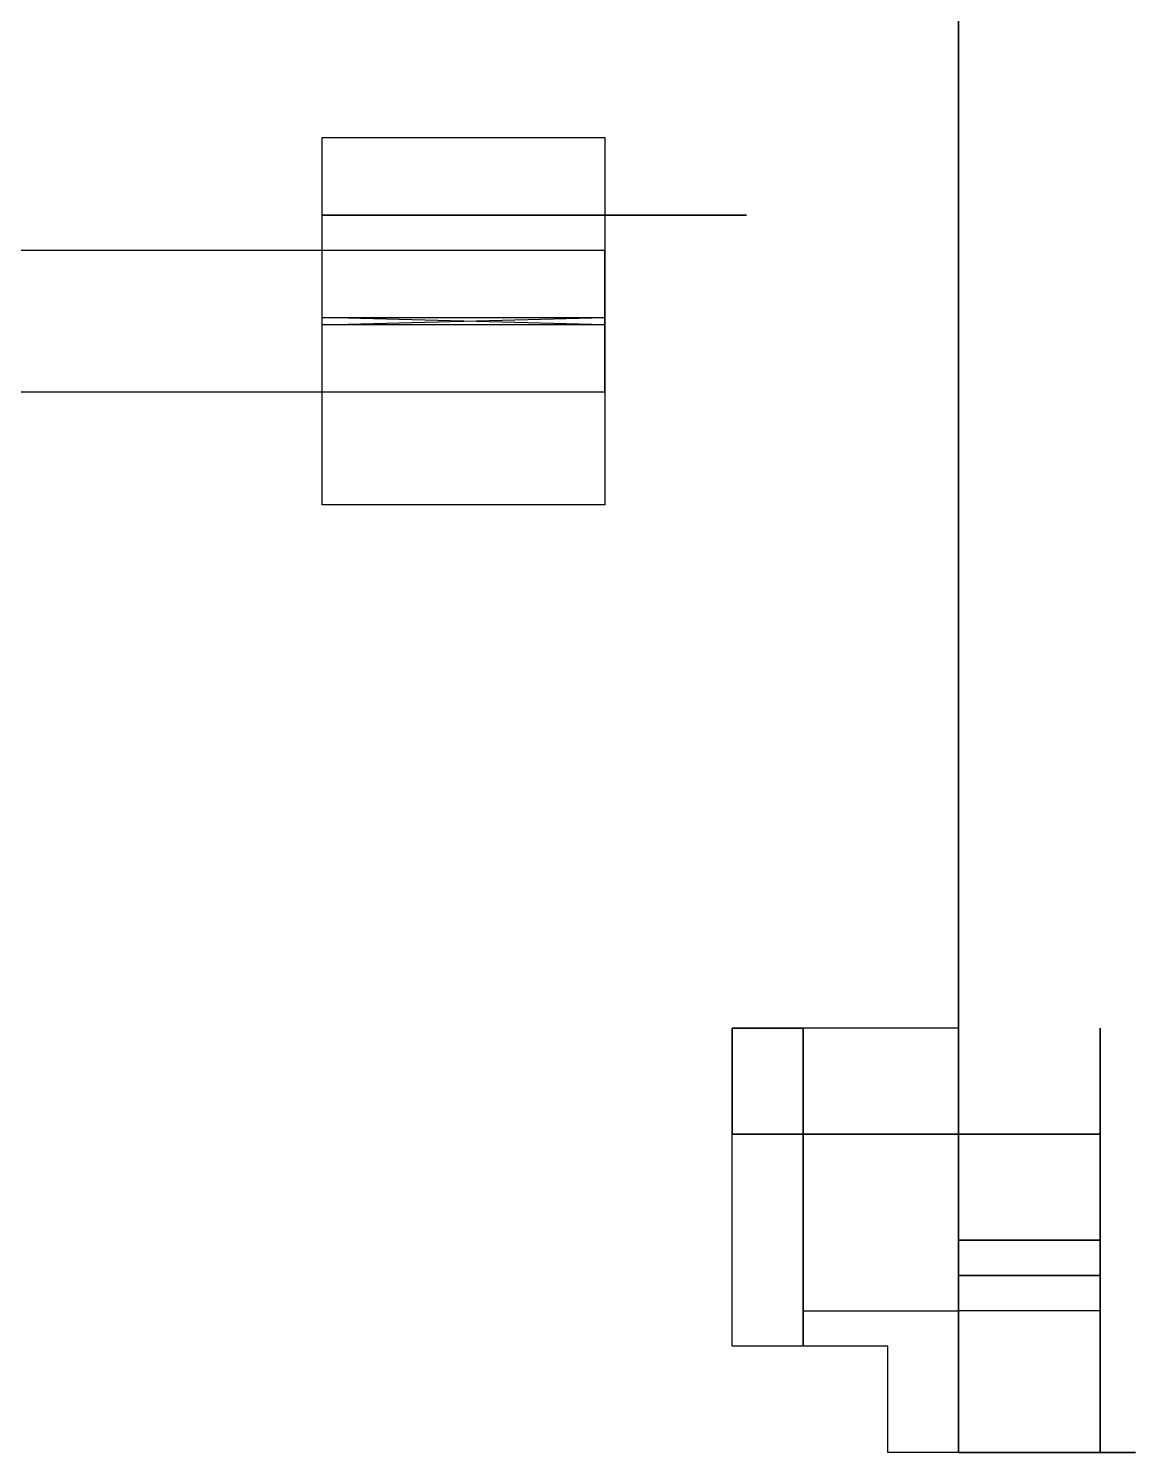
# Model space of a CAD drawing. Header units: centimetres. Extents: x -25.1 to 37.5, y -51.5 to 12.5.
# Drawn here: x 21.85 to 37.5, y -51.5 to -31.36 of the extents above; entities that cross this region are included whole.
import ezdxf

# ---------------------------------------------------------------- set-up
doc = ezdxf.new("R2010")
doc.units = ezdxf.units.CM
doc.header["$MEASUREMENT"] = 0
for name, color, linetype in [('robot assembler v21_Sketch16', 7, 'Continuous'), ('robot assembler v21_Sketch30', 7, 'Continuous'), ('robot assembler v21_Sketch31', 7, 'Continuous'), ('robot assembler v21_Sketch32', 7, 'Continuous'), ('robot assembler v21_Sketch33', 7, 'Continuous'), ('robot assembler v21_Sketch34', 7, 'Continuous'), ('robot assembler v21_Sketch35', 7, 'Continuous'), ('robot assembler v21_Sketch36', 7, 'Continuous'), ('robot assembler v21_Sketch37', 7, 'Continuous'), ('robot assembler v21_Sketch38', 7, 'Continuous'), ('robot assembler v21_Sketch39', 7, 'Continuous'), ('robot assembler v21_Sketch40', 7, 'Continuous'), ('robot assembler v21_Sketch44', 7, 'Continuous'), ('robot assembler v21_Sketch45', 7, 'Continuous'), ('robot assembler v21_Sketch46', 7, 'Continuous'), ('robot assembler v21_Sketch59', 7, 'Continuous'), ('robot assembler v21_Sketch61', 7, 'Continuous')]:
    doc.layers.add(name, color=color, linetype=linetype)

msp = doc.modelspace()

# ---------------------------------------------------------------- linework, layer by layer
at = {"layer": 'robot assembler v21_Sketch16'}
for p, q in [((30, -34.5, 46.9), (0, -34.5, 46.9)), ((30, -36.5, 46.9), (30, -34.5, 46.9)), ((0, -36.5, 46.9), (30, -36.5, 46.9))]:
    msp.add_line(p, q, dxfattribs=at)
at = {"layer": 'robot assembler v21_Sketch30'}
for p, q in [((32.8, -49.5, 48), (32.8, -45.5, 48)), ((32.8, -45.5, 43.8), (32.8, -49.5, 43.8)), ((32.8, -45.5, 43.8), (32.8, -45.5, 48)), ((32.8, -45.5, 48), (32.8, -45.5, 43.8)), ((32.8, -47, 43.8), (32.8, -45.5, 43.8)), ((32.8, -45.5, 48), (32.8, -47, 48)), ((32.8, -47, 48), (32.8, -47, 43.8)), ((32.8, -49.5, 43.8), (32.8, -49.5, 48))]:
    msp.add_line(p, q, dxfattribs=at)
at = {"layer": 'robot assembler v21_Sketch31'}
for p, q in [((35, -45.5, 48), (31.8, -45.5, 48)), ((32.8, -45.5, 48), (31.8, -45.5, 48)), ((31.8, -45.5, 48), (31.8, -47, 48)), ((31.8, -45.5, 48), (31.8, -47, 48)), ((32.8, -47, 48), (32.8, -45.5, 48)), ((35, -47, 48), (35, -45.5, 48)), ((31.8, -47, 48), (32.8, -47, 48)), ((31.8, -47, 48), (35, -47, 48))]:
    msp.add_line(p, q, dxfattribs=at)
at = {"layer": 'robot assembler v21_Sketch32'}
for p, q in [((35, -19.5, 48), (35, -49.5, 48)), ((35, -49.5, 50), (35, -19.5, 50)), ((35, -45.5, 50), (35, -45.5, 48.5)), ((35, -47, 50), (35, -45.5, 50)), ((35, -45.5, 48.5), (35, -47, 48.5)), ((35, -47, 48.5), (35, -47, 50)), ((35, -49.5, 48), (35, -49.5, 50))]:
    msp.add_line(p, q, dxfattribs=at)
at = {"layer": 'robot assembler v21_Sketch33'}
for p, q in [((34, -47, 48.5), (31.8, -47, 48.5)), ((31.8, -47, 45.3), (31.8, -47, 43.8)), ((31.8, -47, 43.8), (32.8, -47, 43.8)), ((31.8, -47, 43.8), (32.8, -47, 43.8)), ((32.8, -47, 45.3), (31.8, -47, 45.3)), ((31.8, -47, 48.5), (31.8, -47, 43.8)), ((32.8, -47, 43.8), (32.8, -47, 48)), ((32.8, -47, 48), (35, -47, 48)), ((32.8, -47, 43.8), (32.8, -47, 45.3)), ((35, -47, 50), (34, -47, 50)), ((34, -47, 50), (34, -47, 48.5)), ((35, -47, 48.5), (35, -47, 50)), ((35, -47, 48), (35, -47, 48.5))]:
    msp.add_line(p, q, dxfattribs=at)
at = {"layer": 'robot assembler v21_Sketch34'}
for p, q in [((32.8, -45.5, 43.8), (32.8, -45.5, 48)), ((32.8, -45.5, 48), (32.8, -47, 48)), ((32.8, -50, 43.8), (32.8, -45.5, 43.8)), ((32.8, -47, 45.3), (32.8, -50, 45.3)), ((32.8, -47, 48), (32.8, -47, 45.3)), ((32.8, -50, 45.3), (32.8, -49.5, 45.3)), ((32.8, -49.5, 43.8), (32.8, -50, 43.8)), ((32.8, -49.5, 45.3), (32.8, -49.5, 43.8)), ((32.8, -50, 45.3), (32.8, -50, 43.8)), ((32.8, -50, 43.8), (32.8, -50, 45.3))]:
    msp.add_line(p, q, dxfattribs=at)
at = {"layer": 'robot assembler v21_Sketch35'}
for p, q in [((35, -49.5, 20), (35, -51.5, 20)), ((35, -49.5, 50), (35, -49.5, 20)), ((35, -51.5, 50), (35, -49.5, 50)), ((35, -50, 43.8), (35, -50, 45.3)), ((35, -50, 45.3), (35, -51.5, 45.3)), ((35, -51.5, 43.8), (35, -50, 43.8)), ((35, -51.5, 45.3), (35, -51.5, 43.8)), ((35, -51.5, 20), (35, -51.5, 50))]:
    msp.add_line(p, q, dxfattribs=at)
at = {"layer": 'robot assembler v21_Sketch36'}
for p, q in [((32.8, -45.5, 43.8), (31.8, -45.5, 43.8)), ((31.8, -50, 43.8), (31.8, -45.5, 43.8)), ((31.8, -45.5, 43.8), (32.8, -45.5, 43.8)), ((31.8, -45.5, 43.8), (31.8, -47, 43.8)), ((32.8, -45.5, 43.8), (32.8, -49.5, 43.8)), ((32.8, -47, 43.8), (32.8, -45.5, 43.8)), ((31.8, -47, 43.8), (32.8, -47, 43.8)), ((32.8, -49.5, 43.8), (35, -49.5, 43.8)), ((35, -49.5, 43.8), (35, -50, 43.8)), ((34, -50, 43.8), (31.8, -50, 43.8)), ((34, -51.5, 43.8), (34, -50, 43.8)), ((35, -50, 43.8), (35, -51.5, 43.8)), ((35, -51.5, 43.8), (34, -51.5, 43.8))]:
    msp.add_line(p, q, dxfattribs=at)
at = {"layer": 'robot assembler v21_Sketch37'}
for p, q in [((32.8, -47, 43.3), (37, -47, 43.3)), ((37, -47, 43.8), (32.8, -47, 43.8)), ((32.8, -47, 43.8), (32.8, -47, 43.3)), ((35.5, -47, 43.8), (35.5, -47, 43.3)), ((35.5, -47, 43.3), (37, -47, 43.3)), ((37, -47, 43.8), (35.5, -47, 43.8)), ((37, -47, 43.3), (37, -47, 43.8)), ((37, -47, 43.3), (37, -47, 43.8))]:
    msp.add_line(p, q, dxfattribs=at)
at = {"layer": 'robot assembler v21_Sketch38'}
for p, q in [((35, -47, 43.3), (37, -47, 43.3)), ((35, -49.5, 43.3), (35, -47, 43.3)), ((37, -47, 43.3), (37, -49.5, 43.3)), ((35, -49.5, 43.3), (35, -48.5, 43.3)), ((35, -48.5, 43.3), (37, -48.5, 43.3)), ((37, -48.5, 43.3), (37, -49.5, 43.3)), ((37, -49.5, 43.3), (35, -49.5, 43.3)), ((37, -49.5, 43.3), (35, -49.5, 43.3))]:
    msp.add_line(p, q, dxfattribs=at)
at = {"layer": 'robot assembler v21_Sketch39'}
for p, q in [((37, -49.5, 43.8), (37, -45.5, 43.8)), ((37, -45.5, 48), (37, -49.5, 48)), ((37, -45.5, 43.8), (37, -45.5, 48)), ((37, -45.7, 47.1), (37, -45.7, 44.7)), ((37, -45.7, 44.7), (37, -51.503, 44.7)), ((37, -51.503, 44.7), (37, -45.7, 47.1)), ((37, -51.503, 47.1), (37, -45.7, 47.1)), ((37, -45.7, 44.7), (37, -51.503, 47.1)), ((37, -49.5, 48), (37, -49.5, 43.8)), ((37, -51.503, 44.7), (37, -51.503, 47.1))]:
    msp.add_line(p, q, dxfattribs=at)
msp.add_point((37, -48.601, 45.9), dxfattribs=at)
at = {"layer": 'robot assembler v21_Sketch40'}
for p, q in [((37.5, -51.503, 47.1), (35, -51.503, 47.1)), ((35, -51.503, 44.7), (37.5, -51.503, 44.7)), ((35, -51.503, 47.1), (35, -51.503, 44.7)), ((37.5, -51.503, 47.1), (37, -51.503, 47.1)), ((37, -51.503, 47.1), (37, -51.503, 44.7)), ((37, -51.503, 44.7), (37.5, -51.503, 44.7)), ((37.5, -51.503, 44.7), (37.5, -51.503, 47.1)), ((37.5, -51.503, 44.7), (37.5, -51.503, 47.1))]:
    msp.add_line(p, q, dxfattribs=at)
at = {"layer": 'robot assembler v21_Sketch44'}
for p, q in [((35, -48.5, 41.8), (35, -48.5, 43.3)), ((35, -48.5, 43.3), (37, -48.5, 43.3)), ((37, -48.5, 41.8), (35, -48.5, 41.8)), ((37, -48.5, 43.3), (37, -48.5, 41.8))]:
    msp.add_line(p, q, dxfattribs=at)
at = {"layer": 'robot assembler v21_Sketch44', "extrusion": (0, 1, 0)}
msp.add_circle((-36, 42.55, -48.5), 0.25, dxfattribs=at)
at = {"layer": 'robot assembler v21_Sketch45'}
for p, q in [((35, -49, 41.8), (35, -49, 43.3)), ((37, -49, 41.8), (35, -49, 41.8)), ((35, -49, 43.3), (37, -49, 43.3)), ((37, -49, 43.3), (37, -49, 41.8))]:
    msp.add_line(p, q, dxfattribs=at)
at = {"layer": 'robot assembler v21_Sketch45', "extrusion": (0, 1, 0)}
msp.add_circle((-36, 42.55, -49), 0.25, dxfattribs=at)
at = {"layer": 'robot assembler v21_Sketch46'}
for p, q in [((35, -49.5, 50), (35, -19.5, 50)), ((35, -19.5, 48), (35, -49.5, 48)), ((35, -45.4, 49), (35, -47.1, 49)), ((35, -49.5, 48), (35, -49.5, 50))]:
    msp.add_line(p, q, dxfattribs=at)
at = {"layer": 'robot assembler v21_Sketch59'}
for p, q in [((26, -34, 46.9), (32, -34, 46.9)), ((26, -34, 44.9), (26, -34, 45.9)), ((26, -34, 45.9), (26.754, -34, 45.9)), ((32, -34, 44.9), (26, -34, 44.9)), ((26, -34, 44.9), (26, -34, 46.9)), ((28.996, -34, 45.9), (29.246, -34, 45.9)), ((29.246, -34, 45.9), (30, -34, 45.9)), ((32, -34, 46.9), (32, -34, 44.9))]:
    msp.add_line(p, q, dxfattribs=at)
at = {"layer": 'robot assembler v21_Sketch59', "extrusion": (1.68234e-16, 1, 0)}
for centre in [(-27.004, 45.9, -34), (-28.996, 45.9, -34), (-28.996, 45.9, -34)]:
    msp.add_circle(centre, 0.25, dxfattribs=at)
at = {"layer": 'robot assembler v21_Sketch61'}
for p, q in [((26, -32.9, 40.2), (30, -32.9, 40.2)), ((26, -38.1, 40.2), (26, -32.9, 40.2)), ((30, -32.9, 40.2), (30, -38.1, 40.2)), ((26, -35.55, 40.2), (26, -35.45, 40.2)), ((26, -35.45, 40.2), (30, -35.45, 40.2)), ((30, -35.55, 40.2), (26, -35.45, 40.2)), ((26, -35.55, 40.2), (30, -35.45, 40.2)), ((30, -35.45, 40.2), (30, -35.55, 40.2)), ((30, -35.55, 40.2), (26, -35.55, 40.2)), ((30, -38.1, 40.2), (26, -38.1, 40.2))]:
    msp.add_line(p, q, dxfattribs=at)
msp.add_point((28, -35.5, 40.2), dxfattribs=at)

doc.saveas('drawing.dxf')
